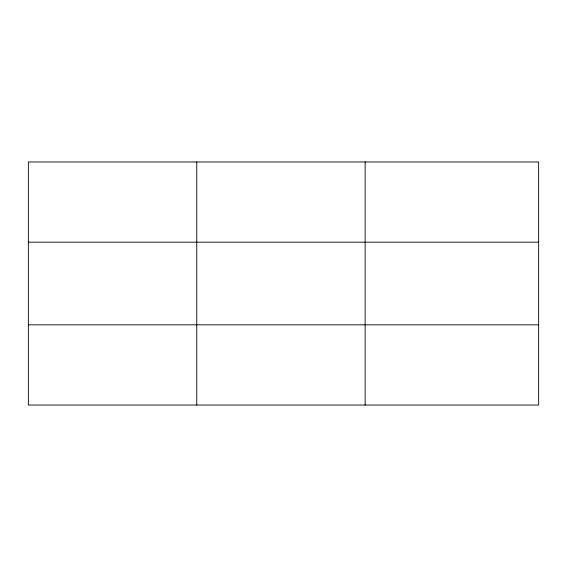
<?xml version="1.0" encoding="UTF-8"?>
<svg xmlns="http://www.w3.org/2000/svg" width="567" height="567" viewBox="0 0 567 567"><rect width="100%" height="100%" fill="white"/><g stroke="black" fill="none" stroke-linecap="round" stroke-linejoin="round"><path stroke-width="0.85" d="M196.749 161.964L196.749 405.036M365.148 161.964L365.148 405.036M538.65 242.18L538.65 161.964L28.35 161.964L28.35 405.036L538.65 405.036L538.65 242.18L28.35 242.18M28.35 324.82L538.65 324.82"/></g></svg>
